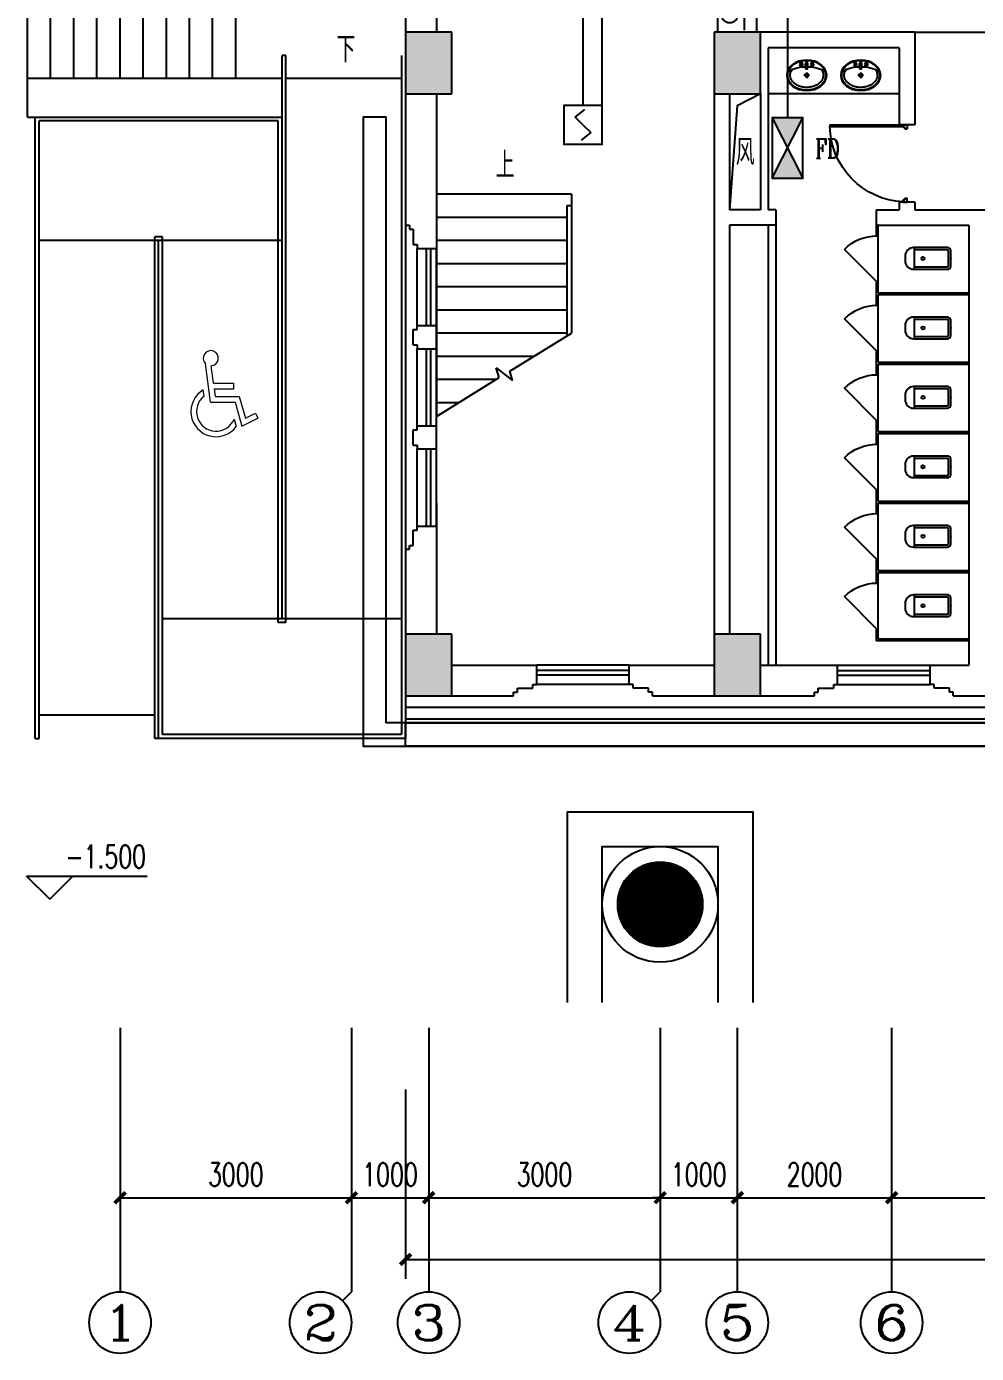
# Model space of a CAD drawing. Extents: x 190999 to 918899, y -200814 to 215286.
# Drawn here: x 324500 to 336812, y 115067 to 132260 of the extents above; entities that cross this region are included whole.
import ezdxf
from ezdxf.enums import TextEntityAlignment as Align

# ---------------------------------------------------------------- set-up
doc = ezdxf.new("R2010")
doc.units = 0
doc.header["$LTSCALE"] = 1000
doc.header["$MEASUREMENT"] = 0
doc.linetypes.add('CONTINOUS', pattern=[0])
doc.layers.get('Defpoints').update_dxf_attribs({"color": 1})
for name, color, linetype in [('00-EQUIP', 3, 'Continuous'), ('00-WIRE-4', 6, 'Continuous'), ('A-卫生间', 250, 'Continuous'), ('A-墙线', 2, 'Continuous'), ('A-外包装修', 250, 'Continuous'), ('A-外窗', 145, 'Continuous'), ('A-门', 167, 'Continuous'), ('AXIS', 3, 'Continuous'), ('AXIS_TEXT', 7, 'Continuous'), ('COLUMN', 2, 'Continuous'), ('DIM_ELEV', 3, 'Continuous'), ('DIM_SYMB', 3, 'Continuous'), ('PUB_HATCH', 250, 'Continuous'), ('PUB_TEXT', 7, 'Continuous'), ('STAIR', 5, 'Continuous'), ('屋面排水', 4, 'Continuous'), ('房间名称', 7, 'Continuous'), ('暖通-风-说明', 3, 'Continuous'), ('洞口线', 165, 'Continuous')]:
    doc.layers.add(name, color=color, linetype=linetype)
doc.layers.add('1-3残疾人坐席', color=10, linetype='Continuous', lineweight=9)
doc.styles.add('_TCH_AXIS', font='COMPLEX', dxfattribs={"bigfont": 'GBCBIG'})
doc.styles.add('_TCH_DIM', font='SIMPLEX', dxfattribs={"bigfont": 'GBCBIG'})
doc.styles.add('COMPLEX', font='COMPLEX')
doc.styles.add('DIM_FONT', font='SIMPLEX', dxfattribs={"width": 0.7, "bigfont": 'GBCBIG'})
doc.styles.add('HZ-ZGBZ', font='romanc.shx', dxfattribs={"width": 0.65})
doc.styles.get("Standard").update_dxf_attribs({"font": 'simhei.ttf'})
doc.dimstyles.new('DIMN', dxfattribs={"dimtxt": 300, "dimasz": 100, "dimexe": 250, "dimexo": 300, "dimgap": 150, "dimtad": 1, "dimdec": 0, "dimzin": 0, "dimdsep": 46, "dimtxsty": 'DIM_FONT', "dimblk": 'ARCHTICK', "dimcen": 0.09, "dimclrt": 7, "dimazin": 2, "dimtfac": 1, "dimtdec": 0, "dimtix": 1, "dimtmove": 2, "dimatfit": 3, "dimfxl": 0, "dimtolj": 1, "dimtzin": 0, "dimarcsym": 0})

# ---------------------------------------------------------------- blocks, each defined once
blk = doc.blocks.new('手盆')
at = {"layer": 'A-卫生间'}
for p, q in [((113, 12), (46, 16)), ((160, 0), (235, 0)), ((198, -37), (198, 38)), ((113, -11), (46, -16))]:
    blk.add_line(p, q, dxfattribs=at)
for centre, major_axis, ratio, start_param, end_param in [((198, 0), (0, 259), 0.763797, 3.141593, 9.424778), ((194, 0), (0, 259), 0.413212, 0.351725, 1.519021), ((106, 0), (0, 13.9), 0.9, 3.760941, 5.663837), ((194, 0), (0, 259), 0.413212, 1.620217, 2.789865)]:
    blk.add_ellipse(centre, major_axis=major_axis, ratio=ratio, start_param=start_param, end_param=end_param, dxfattribs=at)
for centre, major_axis in [((46, 0), (0, 15.8)), ((56, 71), (0, 20.6)), ((56, 71), (0, 15.6)), ((198, 0), (0, 23.4)), ((56, -71), (0, 20.6)), ((56, -71), (0, 15.6))]:
    blk.add_ellipse(centre, major_axis=major_axis, ratio=0.9, dxfattribs=at)
for points, knots in [([(198, -249), (204, -249), (211, -249), (228, -246), (239, -243), (260, -236), (270, -231), (290, -218), (299, -211), (317, -194), (325, -185), (340, -164), (347, -153), (360, -129), (365, -116), (374, -90), (378, -76), (383, -48), (385, -34), (387, -5), (387, 9), (385, 38), (383, 52), (377, 80), (373, 94), (364, 120), (358, 133), (345, 156), (338, 167), (323, 187), (314, 197), (296, 213), (287, 220), (267, 232), (257, 237), (236, 244), (225, 247), (204, 249), (193, 249), (171, 247), (161, 245), (140, 237), (129, 232), (110, 221), (100, 213), (82, 197), (74, 188), (58, 168), (51, 157), (38, 133), (32, 121), (23, 95), (19, 81), (13, 53), (11, 39), (9, 10), (9, -4), (10, -33), (12, -47), (18, -75), (21, -89), (30, -115), (36, -128), (48, -152), (55, -163), (70, -184), (78, -193), (96, -210), (105, -218), (125, -230), (135, -235), (156, -243), (167, -246), (184, -249), (191, -249), (198, -249)], [0, 0, 0, 0, 0.105369, 0.105369, 0.278747, 0.278747, 0.452125, 0.452125, 0.625504, 0.625504, 0.798882, 0.798882, 0.97226, 0.97226, 1.145639, 1.145639, 1.319017, 1.319017, 1.492395, 1.492395, 1.665774, 1.665774, 1.839152, 1.839152, 2.01253, 2.01253, 2.185909, 2.185909, 2.359287, 2.359287, 2.532665, 2.532665, 2.706044, 2.706044, 2.879422, 2.879422, 3.0528, 3.0528, 3.226179, 3.226179, 3.399557, 3.399557, 3.572935, 3.572935, 3.746313, 3.746313, 3.919692, 3.919692, 4.09307, 4.09307, 4.266448, 4.266448, 4.439827, 4.439827, 4.613205, 4.613205, 4.786583, 4.786583, 4.959962, 4.959962, 5.13334, 5.13334, 5.306718, 5.306718, 5.480097, 5.480097, 5.653475, 5.653475, 5.826853, 5.826853, 6.000232, 6.000232, 6.17361, 6.17361, 6.283185, 6.283185, 6.283185, 6.283185]), ([(119, -185), (121, -187), (123, -188), (130, -193), (135, -196), (146, -202), (152, -205), (163, -209), (169, -210), (180, -213), (186, -214), (194, -214), (196, -214), (198, -214), (204, -214), (209, -214), (222, -212), (229, -210), (241, -206), (245, -204), (254, -200), (259, -197), (269, -191), (275, -187), (286, -178), (291, -173), (300, -162), (304, -158), (314, -145), (319, -137), (327, -123), (329, -118), (334, -107), (336, -101), (341, -89), (343, -83), (346, -71), (348, -64), (351, -49), (352, -40), (354, -22), (355, -13), (355, 5), (355, 14), (354, 32), (352, 41), (349, 58), (348, 66), (343, 81), (341, 89), (335, 104), (332, 111), (326, 125), (322, 132), (314, 144), (310, 150), (301, 162), (296, 167), (287, 177), (281, 181), (272, 189), (267, 192), (256, 199), (250, 202), (238, 207), (233, 209), (223, 211), (217, 212), (205, 214), (198, 214), (186, 213), (181, 213), (171, 211), (166, 210), (151, 205), (141, 200), (128, 191), (123, 188), (119, 185)], [5.740897, 5.740897, 5.740897, 5.740897, 5.780874, 5.780874, 5.896829, 5.896829, 6.012784, 6.012784, 6.128739, 6.128739, 6.240697, 6.240697, 6.283185, 6.283185, 6.283185, 6.399826, 6.399826, 6.5409, 6.5409, 6.634, 6.634, 6.7271, 6.7271, 6.852188, 6.852188, 6.977276, 6.977276, 7.077377, 7.077377, 7.229977, 7.229977, 7.317389, 7.317389, 7.404801, 7.404801, 7.497094, 7.497094, 7.589386, 7.589386, 7.712334, 7.712334, 7.835281, 7.835281, 7.958228, 7.958228, 8.081175, 8.081175, 8.194983, 8.194983, 8.30879, 8.30879, 8.422598, 8.422598, 8.537599, 8.537599, 8.6526, 8.6526, 8.767602, 8.767602, 8.884432, 8.884432, 8.982435, 8.982435, 9.119467, 9.119467, 9.224191, 9.224191, 9.328914, 9.328914, 9.470087, 9.470087, 9.571187, 9.571187, 9.672288, 9.672288, 9.874489, 9.874489, 9.967059, 9.967059, 9.967059, 9.967059])]:
    blk.add_open_spline(points, degree=3, knots=knots, dxfattribs=at)
blk.add_point((46, 0), dxfattribs=at)
blk = doc.blocks.new('m1000')
at = {"layer": 'A-墙线'}
for p, q in [((0, 0), (0, 200)), ((1000, 0), (1000, 200))]:
    blk.add_line(p, q, dxfattribs=at)
at = {"layer": 'A-门'}
for p, q in [((0, 1100), (0, 100)), ((0, 1100), (20, 1100)), ((20, 1100), (20, 150)), ((0, 150), (30, 150)), ((0, 100), (50, 100)), ((30, 150), (30, 130)), ((30, 130), (50, 130)), ((50, 130), (50, 100)), ((950, 130), (950, 100)), ((970, 130), (950, 130)), ((1000, 100), (950, 100)), ((970, 150), (970, 130)), ((1000, 150), (970, 150)), ((1000, 150), (1000, 100))]:
    blk.add_line(p, q, dxfattribs=at)
blk.add_arc((0, 100), 1000, 2.866, 88.854, dxfattribs=at)
blk = doc.blocks.new('wza')
at = {"layer": '1-3残疾人坐席', "linetype": 'CONTINOUS'}
for p, q in [((0, 0), (-66, 501)), ((40, 245), (10, 473)), ((40, 245), (302, 245)), ((63, 72), (50, 173)), ((50, 173), (302, 173)), ((302, 173), (302, 245)), ((-83, 80), (-94, 160)), ((0, 0), (318, 0)), ((63, 72), (372, 72)), ((372, 72), (452, -206)), ((318, 0), (407, -309)), ((452, -206), (583, -140)), ((583, -140), (615, -205)), ((307, -220), (334, -315)), ((407, -309), (615, -205))]:
    blk.add_line(p, q, dxfattribs=at)
for centre, radius, start, end in [((4, 570), 98.4, 273.7427, 224.6237), ((72, -121), 326, 120.5826, 323.3889), ((72, -121), 254, 127.7051, 337.0637)]:
    blk.add_arc(centre, radius, start, end, dxfattribs=at)
blk = doc.blocks.new('_ArchTick')
at = {"const_width": 0.5}
blk.add_lwpolyline([(-0.7, -0.7), (0.7, 0.7)], dxfattribs=at)
blk = doc.blocks.new('*D112')
at = {"layer": 'AXIS', "color": 0, "lineweight": -2}
for p, q in [((325712, 118486), (325712, 116836)), ((328711, 118486), (328711, 116836)), ((325712, 117086), (328711, 117086))]:
    blk.add_line(p, q, dxfattribs=at)
at = {"layer": 'Defpoints', "color": 0}
for p in [(325712, 118786), (328711, 118786), (328711, 117086)]:
    blk.add_point(p, dxfattribs=at)
at = {"layer": 'AXIS', "color": 0, "lineweight": -2, "xscale": 100, "yscale": 100, "zscale": 100, "rotation": 180}
blk.add_blockref('_ArchTick', (325712, 117086), dxfattribs=at)
at = {"layer": 'AXIS', "color": 0, "lineweight": -2, "xscale": 100, "yscale": 100, "zscale": 100}
blk.add_blockref('_ArchTick', (328711, 117086), dxfattribs=at)
at = {"layer": 'AXIS', "color": 7, "insert": (327211, 117386), "char_height": 300, "attachment_point": 5, "style": 'DIM_FONT'}
blk.add_mtext('\\A1;3000', dxfattribs=at)
blk = doc.blocks.new('*D113')
at = {"layer": 'AXIS', "color": 0, "lineweight": -2}
for p, q in [((328711, 118486), (328711, 116836)), ((329712, 118486), (329712, 116836)), ((328711, 117086), (329712, 117086))]:
    blk.add_line(p, q, dxfattribs=at)
at = {"layer": 'Defpoints', "color": 0}
for p in [(328711, 118786), (329712, 118786), (329712, 117086)]:
    blk.add_point(p, dxfattribs=at)
at = {"layer": 'AXIS', "color": 0, "lineweight": -2, "xscale": 100, "yscale": 100, "zscale": 100, "rotation": 180}
blk.add_blockref('_ArchTick', (328711, 117086), dxfattribs=at)
at = {"layer": 'AXIS', "color": 0, "lineweight": -2, "xscale": 100, "yscale": 100, "zscale": 100}
blk.add_blockref('_ArchTick', (329712, 117086), dxfattribs=at)
at = {"layer": 'AXIS', "color": 7, "insert": (329211, 117386), "char_height": 300, "attachment_point": 5, "style": 'DIM_FONT'}
blk.add_mtext('\\A1;1000', dxfattribs=at)
blk = doc.blocks.new('*D114')
at = {"layer": 'AXIS', "color": 0, "lineweight": -2}
for p, q in [((329712, 118486), (329712, 116836)), ((332712, 118486), (332712, 116836)), ((329712, 117086), (332712, 117086))]:
    blk.add_line(p, q, dxfattribs=at)
at = {"layer": 'Defpoints', "color": 0}
for p in [(329712, 118786), (332712, 118786), (332712, 117086)]:
    blk.add_point(p, dxfattribs=at)
at = {"layer": 'AXIS', "color": 0, "lineweight": -2, "xscale": 100, "yscale": 100, "zscale": 100, "rotation": 180}
blk.add_blockref('_ArchTick', (329712, 117086), dxfattribs=at)
at = {"layer": 'AXIS', "color": 0, "lineweight": -2, "xscale": 100, "yscale": 100, "zscale": 100}
blk.add_blockref('_ArchTick', (332712, 117086), dxfattribs=at)
at = {"layer": 'AXIS', "color": 7, "insert": (331212, 117386), "char_height": 300, "attachment_point": 5, "style": 'DIM_FONT'}
blk.add_mtext('\\A1;3000', dxfattribs=at)
blk = doc.blocks.new('*D115')
at = {"layer": 'AXIS', "color": 0, "lineweight": -2}
for p, q in [((332712, 118486), (332712, 116836)), ((333712, 118486), (333712, 116836)), ((332712, 117086), (332612, 117086)), ((332712, 117086), (333712, 117086)), ((333712, 117086), (333812, 117086))]:
    blk.add_line(p, q, dxfattribs=at)
at = {"layer": 'Defpoints', "color": 0}
for p in [(332712, 118786), (333712, 118786), (333712, 117086)]:
    blk.add_point(p, dxfattribs=at)
at = {"layer": 'AXIS', "color": 0, "lineweight": -2, "xscale": 100, "yscale": 100, "zscale": 100}
blk.add_blockref('_ArchTick', (332712, 117086), dxfattribs=at)
at = {"layer": 'AXIS', "color": 0, "lineweight": -2, "xscale": 100, "yscale": 100, "zscale": 100, "rotation": 180}
blk.add_blockref('_ArchTick', (333712, 117086), dxfattribs=at)
at = {"layer": 'AXIS', "color": 7, "insert": (333212, 117386), "char_height": 300, "attachment_point": 5, "style": 'DIM_FONT'}
blk.add_mtext('\\A1;1000', dxfattribs=at)
blk = doc.blocks.new('*D116')
at = {"layer": 'AXIS', "color": 0, "lineweight": -2}
for p, q in [((333712, 118486), (333712, 116836)), ((335712, 118486), (335712, 116836)), ((333712, 117086), (335712, 117086))]:
    blk.add_line(p, q, dxfattribs=at)
at = {"layer": 'Defpoints', "color": 0}
for p in [(333712, 118786), (335712, 118786), (335712, 117086)]:
    blk.add_point(p, dxfattribs=at)
at = {"layer": 'AXIS', "color": 0, "lineweight": -2, "xscale": 100, "yscale": 100, "zscale": 100, "rotation": 180}
blk.add_blockref('_ArchTick', (333712, 117086), dxfattribs=at)
at = {"layer": 'AXIS', "color": 0, "lineweight": -2, "xscale": 100, "yscale": 100, "zscale": 100}
blk.add_blockref('_ArchTick', (335712, 117086), dxfattribs=at)
at = {"layer": 'AXIS', "color": 7, "insert": (334712, 117386), "char_height": 300, "attachment_point": 5, "style": 'DIM_FONT'}
blk.add_mtext('\\A1;2000', dxfattribs=at)
blk = doc.blocks.new('*D117')
at = {"layer": 'AXIS', "color": 0, "lineweight": -2}
for p, q in [((335712, 118486), (335712, 116836)), ((339712, 118486), (339712, 116836)), ((335712, 117086), (339712, 117086))]:
    blk.add_line(p, q, dxfattribs=at)
at = {"layer": 'Defpoints', "color": 0}
for p in [(335712, 118786), (339712, 118786), (339712, 117086)]:
    blk.add_point(p, dxfattribs=at)
at = {"layer": 'AXIS', "color": 0, "lineweight": -2, "xscale": 100, "yscale": 100, "zscale": 100, "rotation": 180}
blk.add_blockref('_ArchTick', (335712, 117086), dxfattribs=at)
at = {"layer": 'AXIS', "color": 0, "lineweight": -2, "xscale": 100, "yscale": 100, "zscale": 100}
blk.add_blockref('_ArchTick', (339712, 117086), dxfattribs=at)
at = {"layer": 'AXIS', "color": 7, "insert": (337712, 117386), "char_height": 300, "attachment_point": 5, "style": 'DIM_FONT'}
blk.add_mtext('\\A1;4000', dxfattribs=at)
blk = doc.blocks.new('*D127')
at = {"layer": 'AXIS', "color": 0, "lineweight": -2}
for p, q in [((329412, 118486), (329412, 116036)), ((402712, 118486), (402712, 116036)), ((329412, 116286), (402712, 116286))]:
    blk.add_line(p, q, dxfattribs=at)
at = {"layer": 'Defpoints', "color": 0}
for p in [(329412, 118786), (402712, 118786), (402712, 116286)]:
    blk.add_point(p, dxfattribs=at)
at = {"layer": 'AXIS', "color": 0, "lineweight": -2, "xscale": 100, "yscale": 100, "zscale": 100, "rotation": 180}
blk.add_blockref('_ArchTick', (329412, 116286), dxfattribs=at)
at = {"layer": 'AXIS', "color": 0, "lineweight": -2, "xscale": 100, "yscale": 100, "zscale": 100}
blk.add_blockref('_ArchTick', (402712, 116286), dxfattribs=at)
at = {"layer": 'AXIS', "color": 7, "insert": (366062, 116586), "char_height": 300, "attachment_point": 5, "style": 'DIM_FONT'}
blk.add_mtext('\\A1;73300', dxfattribs=at)
blk = doc.blocks.new('_YZH')
blk.add_circle((0, 0), 0.5)
at = {"layer": 'PUB_HATCH', "const_width": 0.5}
blk.add_lwpolyline([(-0.25, 0, 1), (0.25, 0, 1)], format="xyb", close=True, dxfattribs=at)
blk = doc.blocks.new('_AXISO')
blk.add_circle((0, 0), 0.5)
at = {"layer": 'AXIS_TEXT', "style": 'COMPLEX', "width": 1.041667}
blk.add_attdef('A', text='', height=0.56, dxfattribs=at).set_placement((-0.25, -0.28), (0.25, -0.28), align=Align.FIT)
blk = doc.blocks.new('$lvtry$00000200')
for p, q in [((-140, -40, 0), (-140, -480, 0)), ((-110, -40, 0), (-110, -470, 0)), ((100, 0, 0), (-100, 0, 0)), ((100, -30, 0), (-100, -30, 0)), ((110, -470, 0), (110, -40, 0)), ((140, -480, 0), (140, -40, 0)), ((140, -470, 0), (-140, -470, 0)), ((-30, -590, 0), (30, -590, 0))]:
    blk.add_line(p, q)
blk.add_circle((0, -359, 0), 20)
for centre, radius, start, end in [((-100, -40, 0), 40, 90, 180), ((-100, -40, 0), 10, 90, 180), ((100, -40, 0), 40, 0, 90), ((100, -40, 0), 10, 0, 90), ((-30, -480, 0), 110, 180, 270), ((30, -480, 0), 110, 270, 0)]:
    blk.add_arc(centre, radius, start, end)
blk.add_point((0, 0))
blk = doc.blocks.new('$DorLib2D$00000114')
at = {"color": 0}
blk.add_line((0.5, 0), (-0.207, 0.707), dxfattribs=at)
blk.add_arc((0.5, 0), 1, 135, 180, dxfattribs=at)
blk = doc.blocks.new('_LINKPT1')
at = {"color": 0}
blk.add_line((0, 0), (0, 0), dxfattribs=at)
blk = doc.blocks.new('3S1KCGW2')
for p, q in [((0.5, 0.5), (-0.5, 0.5)), ((-0.5, 0.5), (-0.5, -0.5)), ((-0.2, 0.2), (0.05, 0.4)), ((0.5, -0.5), (0.5, 0.5)), ((0, 0), (-0.2, 0.2)), ((0, 0), (0.2, -0.2)), ((0.2, -0.2), (-0.05, -0.4)), ((-0.5, -0.5), (0.5, -0.5))]:
    blk.add_line(p, q)
at = {"const_width": 0.04, "flags": 128}
blk.add_lwpolyline([(-0.5, -0.5), (-0.5, 0.5), (0.5, 0.5), (0.5, -0.5)], close=True, dxfattribs=at)
at = {"xscale": 0.002, "yscale": 0.002, "zscale": 0.002}
for p in [(0, 0.5), (-0.5, 0), (0.5, 0), (0, -0.5)]:
    blk.add_blockref('_LINKPT1', p, dxfattribs=at)
at = {"flags": 9}
blk.add_attdef('A', (0, 0), '', height=0.00002, dxfattribs=at)
blk = doc.blocks.new('3T1W6ZCM')
for p, q in [((0.5, 0.5), (-0.5, 0.5)), ((-0.5, 0.5), (-0.5, -0.5)), ((0.5, -0.5), (0.5, 0.5)), ((-0.178, 0.172), (-0.178, -0.443)), ((-0.5, -0.5), (0.5, -0.5))]:
    blk.add_line(p, q)
at = {"const_width": 0.04}
blk.add_lwpolyline([(-0.5, 0.5), (-0.5, -0.5), (0.5, -0.5), (0.5, 0.5)], close=True, dxfattribs=at)
for radius in [0.222, 0.074]:
    blk.add_circle((0.197, -0.03), radius)
blk.add_arc((-0.178, 0.403), 0.231, 180, 0)
at = {"xscale": 0.002, "yscale": 0.002, "zscale": 0.002}
for p in [(0, 0.5), (-0.5, 0), (0.5, 0), (0, -0.5)]:
    blk.add_blockref('_LINKPT1', p, dxfattribs=at)
at = {"flags": 9}
blk.add_attdef('A', (0, 0), '', height=0.00002, dxfattribs=at)
blk = doc.blocks.new('6H2KALM6')
for p, q in [((-0.78, 0.4), (0.78, -0.4)), ((0.78, 0.4), (-0.78, -0.4)), ((0.78, 0.4), (-0.78, 0.4)), ((-0.78, 0.4), (-0.78, -0.4)), ((0.78, -0.4), (0.78, 0.4)), ((-0.78, -0.4), (0.78, -0.4))]:
    blk.add_line(p, q)
at = {"const_width": 0.04}
blk.add_lwpolyline([(-0.78, 0.4), (-0.78, -0.4), (0.78, -0.4), (0.78, 0.4)], close=True, dxfattribs=at)
for points in [[(-0.78, 0.4), (0, 0), (-0.78, -0.4)], [(0.78, 0.4), (0, 0), (0.78, -0.4)]]:
    blk.add_solid(points)
at = {"xscale": 0.002, "yscale": 0.002, "zscale": 0.002}
for p in [(0, 0.4), (-0.78, 0), (0.78, 0), (0, -0.4)]:
    blk.add_blockref('_LINKPT1', p, dxfattribs=at)
at = {"flags": 9}
blk.add_attdef('A', (0, 0), '', height=0.00002, dxfattribs=at)

msp = doc.modelspace()

# ---------------------------------------------------------------- hatches: boundary and pattern name
at = {"layer": 'PUB_HATCH'}
for points in [[(330011.6, 131386.5), (330011.6, 132186.5), (329411.6, 132186.5), (329411.6, 131386.5)], [(334011.6, 131386.5), (334011.6, 132186.5), (333411.6, 132186.5), (333411.6, 131386.5)], [(330011.6, 123586.5), (330011.6, 124386.5), (329411.6, 124386.5), (329411.6, 123586.5)], [(334011.6, 123586.5), (334011.6, 124386.5), (333411.6, 124386.5), (333411.6, 123586.5)]]:
    msp.add_hatch(color=256, dxfattribs=at).paths.add_polyline_path(points)

# ---------------------------------------------------------------- linework, layer by layer
at = {"layer": '00-WIRE-4'}
for p, q in [((331711.6, 135386.5), (331711.6, 131236.5)), ((334361.6, 135136.5), (334361.6, 131076.5)), ((331961.6, 131236.5), (331961.6, 132436.5))]:
    msp.add_line(p, q, dxfattribs=at)
at = {"layer": 'A-卫生间'}
for p, q in [((336011.6, 132186.5), (337511.6, 132186.5)), ((335811.6, 131386.5), (334111.6, 131386.5)), ((334111.6, 129686.5), (334111.6, 123986.5)), ((334211.6, 129686.5), (334211.6, 123986.5)), ((335511.6, 129686.5), (335511.6, 129549)), ((335536.6, 129686.5), (335511.6, 129686.5)), ((335536.6, 129549), (335536.6, 129686.5)), ((335511.6, 129549), (335536.6, 129549)), ((335536.6, 128949), (335511.6, 128949)), ((335511.6, 128949), (335511.6, 128786.5)), ((335536.6, 128811.5), (335536.6, 128949)), ((335511.6, 128786.5), (335511.6, 128649)), ((335536.6, 128811.5), (336711.6, 128811.5)), ((335536.6, 128649), (335536.6, 128786.5)), ((335536.6, 128786.5), (336711.6, 128786.5)), ((336711.6, 128811.5), (336711.6, 128786.5)), ((335511.6, 128649), (335536.6, 128649)), ((335536.6, 128049), (335511.6, 128049)), ((335511.6, 128049), (335511.6, 127886.5)), ((335536.6, 127911.5), (335536.6, 128049)), ((335511.6, 127886.5), (335511.6, 127749)), ((335511.6, 127749), (335536.6, 127749)), ((335536.6, 127911.5), (336711.6, 127911.5)), ((335536.6, 127749), (335536.6, 127886.5)), ((335536.6, 127886.5), (336711.6, 127886.5)), ((336711.6, 127911.5), (336711.6, 127886.5)), ((335536.6, 127149), (335511.6, 127149)), ((335511.6, 127149), (335511.6, 126986.5)), ((335536.6, 127011.5), (335536.6, 127149)), ((335511.6, 126986.5), (335511.6, 126849)), ((335536.6, 127011.5), (336711.6, 127011.5)), ((335536.6, 126986.5), (336711.6, 126986.5)), ((335536.6, 126849), (335536.6, 126986.5)), ((336711.6, 127011.5), (336711.6, 126986.5)), ((335511.6, 126849), (335536.6, 126849)), ((335536.6, 126249), (335511.6, 126249)), ((335511.6, 126249), (335511.6, 126086.5)), ((335536.6, 126111.5), (335536.6, 126249)), ((335511.6, 126086.5), (335511.6, 125949)), ((335536.6, 126111.5), (336711.6, 126111.5)), ((335536.6, 126086.5), (336711.6, 126086.5)), ((335536.6, 125949), (335536.6, 126086.5)), ((336711.6, 126111.5), (336711.6, 126086.5)), ((335511.6, 125949), (335536.6, 125949)), ((335536.6, 125349), (335511.6, 125349)), ((335511.6, 125349), (335511.6, 125186.5)), ((335536.6, 125211.5), (335536.6, 125349)), ((335511.6, 125186.5), (335511.6, 125049)), ((335536.6, 125211.5), (336711.6, 125211.5)), ((335536.6, 125049), (335536.6, 125186.5)), ((335536.6, 125186.5), (336711.6, 125186.5)), ((336711.6, 125211.5), (336711.6, 125186.5)), ((335511.6, 125049), (335536.6, 125049)), ((335536.6, 124449), (335511.6, 124449)), ((335511.6, 124449), (335511.6, 124299)), ((335536.6, 124324), (335536.6, 124449)), ((336711.6, 124324), (335536.6, 124324)), ((336711.6, 124299), (336711.6, 124324)), ((336711.6, 124299), (335511.6, 124299))]:
    msp.add_line(p, q, dxfattribs=at)
at = {"layer": 'A-墙线'}
for p, q in [((329811.6, 133586.5), (329811.6, 132186.5)), ((329411.6, 133286.5), (329411.6, 132186.5)), ((336011.6, 132186.5), (334011.6, 132186.5)), ((336011.6, 132186.5), (336011.6, 130986.5)), ((335811.6, 131986.5), (334111.6, 131986.5)), ((334111.6, 131986.5), (334111.6, 129886.5)), ((335811.6, 131986.5), (335811.6, 130986.5)), ((329411.6, 131486.5), (329411.6, 129686.5)), ((329811.6, 131386.5), (329811.6, 129386.5)), ((333411.6, 131386.5), (333411.6, 124386.5)), ((333611.6, 131386.5), (333611.6, 129886.5)), ((334011.6, 131386.5), (334011.6, 129886.5)), ((335811.6, 129986.5), (335811.6, 129886.5)), ((336011.6, 129986.5), (336011.6, 129886.5)), ((334011.6, 129886.5), (333611.6, 129886.5)), ((334211.6, 129886.5), (334111.6, 129886.5)), ((334211.6, 129886.5), (334211.6, 129686.5)), ((335511.6, 129886.5), (335511.6, 129686.5)), ((335511.6, 129886.5), (335811.6, 129886.5)), ((336011.6, 129886.5), (337511.6, 129886.5)), ((329411.6, 129686.5), (329461.6, 129686.5)), ((329461.6, 129686.5), (329461.6, 129636.5)), ((329461.6, 129636.5), (329511.6, 129636.5)), ((329511.6, 129636.5), (329511.6, 129436.5)), ((333611.6, 129686.5), (333611.6, 124386.5)), ((334211.6, 129686.5), (333611.6, 129686.5)), ((335511.6, 129686.5), (336711.6, 129686.5)), ((336711.6, 129686.5), (336711.6, 123986.5)), ((329511.6, 129436.5), (329561.6, 129436.5)), ((329561.6, 129436.5), (329561.6, 129386.5)), ((329561.6, 129386.5), (329811.6, 129386.5)), ((329511.6, 128136.5), (329511.6, 128336.5)), ((329511.6, 128336.5), (329561.6, 128336.5)), ((329561.6, 128336.5), (329561.6, 128386.5)), ((329561.6, 128386.5), (329811.6, 128386.5)), ((329811.6, 128086.5), (329811.6, 128386.5)), ((329511.6, 128136.5), (329561.6, 128136.5)), ((329561.6, 128136.5), (329561.6, 128086.5)), ((329561.6, 128086.5), (329811.6, 128086.5)), ((329561.6, 127036.5), (329561.6, 127086.5)), ((329561.6, 127086.5), (329811.6, 127086.5)), ((329811.6, 126786.5), (329811.6, 127086.5)), ((329511.6, 126836.5), (329511.6, 127036.5)), ((329511.6, 127036.5), (329561.6, 127036.5)), ((329511.6, 126836.5), (329561.6, 126836.5)), ((329561.6, 126836.5), (329561.6, 126786.5)), ((329561.6, 126786.5), (329811.6, 126786.5)), ((329811.6, 126086.5), (329811.6, 124386.5)), ((329511.6, 125736.5), (329561.6, 125736.5)), ((329511.6, 125536.5), (329511.6, 125736.5)), ((329561.6, 125736.5), (329561.6, 125786.5)), ((329561.6, 125786.5), (329811.6, 125786.5)), ((329461.6, 125536.5), (329511.6, 125536.5)), ((329461.6, 125486.5), (329461.6, 125536.5)), ((329411.6, 125486.5), (329411.6, 124386.5)), ((329411.6, 125486.5), (329461.6, 125486.5)), ((330011.6, 123986.5), (331111.6, 123986.5)), ((331111.6, 123736.5), (331111.6, 123986.5)), ((332311.6, 123986.5), (333411.6, 123986.5)), ((332311.6, 123736.5), (332311.6, 123986.5)), ((334011.6, 123986.5), (335011.6, 123986.5)), ((335011.6, 123736.5), (335011.6, 123986.5)), ((336211.6, 123986.5), (336711.6, 123986.5)), ((336211.6, 123736.5), (336211.6, 123986.5)), ((330811.6, 123586.5), (330811.6, 123636.5)), ((330811.6, 123636.5), (330861.6, 123636.5)), ((330861.6, 123636.5), (330861.6, 123686.5)), ((330861.6, 123686.5), (331061.6, 123686.5)), ((331061.6, 123736.5), (331111.6, 123736.5)), ((331061.6, 123686.5), (331061.6, 123736.5)), ((332361.6, 123736.5), (332311.6, 123736.5)), ((332361.6, 123686.5), (332361.6, 123736.5)), ((332561.6, 123686.5), (332361.6, 123686.5)), ((332561.6, 123636.5), (332561.6, 123686.5)), ((332611.6, 123636.5), (332561.6, 123636.5)), ((332611.6, 123586.5), (332611.6, 123636.5)), ((334711.6, 123586.5), (334711.6, 123636.5)), ((334711.6, 123636.5), (334761.6, 123636.5)), ((334761.6, 123636.5), (334761.6, 123686.5)), ((334761.6, 123686.5), (334961.6, 123686.5)), ((334961.6, 123736.5), (335011.6, 123736.5)), ((334961.6, 123686.5), (334961.6, 123736.5)), ((336261.6, 123736.5), (336211.6, 123736.5)), ((336261.6, 123686.5), (336261.6, 123736.5)), ((336461.6, 123686.5), (336261.6, 123686.5)), ((336461.6, 123636.5), (336461.6, 123686.5)), ((336511.6, 123636.5), (336461.6, 123636.5)), ((336511.6, 123586.5), (336511.6, 123636.5)), ((330011.6, 123586.5), (330811.6, 123586.5)), ((332611.6, 123586.5), (333411.6, 123586.5)), ((334011.6, 123586.5), (334711.6, 123586.5)), ((336511.6, 123586.5), (337111.6, 123586.5))]:
    msp.add_line(p, q, dxfattribs=at)
at = {"layer": 'A-外包装修'}
for p, q in [((338341.6, 123436.5), (329411.6, 123436.5)), ((338191.6, 123286.5), (329411.6, 123286.5)), ((338141.6, 123236.5), (329411.6, 123236.5))]:
    msp.add_line(p, q, dxfattribs=at)
for points in [[(331511.6, 119616.5), (331511.6, 122086.5), (333911.6, 122086.5), (333911.6, 119616.5)], [(331961.6, 119616.5), (331961.6, 121636.5), (333461.6, 121636.5), (333461.6, 119616.5)]]:
    msp.add_lwpolyline(points, dxfattribs=at)
msp.add_circle((332711.6, 120886.5), 750, dxfattribs=at)
at = {"layer": 'A-外窗'}
for p, q in [((329561.6, 128386.5), (329561.6, 129386.5)), ((329681.6, 128386.5), (329681.6, 129386.5)), ((329741.6, 128386.5), (329741.6, 129386.5)), ((329811.6, 128386.5), (329811.6, 129386.5)), ((329561.6, 127086.5), (329561.6, 128086.5)), ((329681.6, 127086.5), (329681.6, 128086.5)), ((329741.6, 127086.5), (329741.6, 128086.5)), ((329811.6, 127086.5), (329811.6, 128086.5)), ((329561.6, 125786.5), (329561.6, 126786.5)), ((329681.6, 125786.5), (329681.6, 126786.5)), ((329741.6, 125786.5), (329741.6, 126786.5)), ((329811.6, 125786.5), (329811.6, 126786.5)), ((332311.6, 123986.5), (331111.6, 123986.5)), ((335011.6, 123986.5), (336211.6, 123986.5)), ((332311.6, 123916.5), (331111.6, 123916.5)), ((332311.6, 123856.5), (331111.6, 123856.5)), ((335011.6, 123916.5), (336211.6, 123916.5)), ((335011.6, 123856.5), (336211.6, 123856.5)), ((332311.6, 123736.5), (331111.6, 123736.5)), ((335011.6, 123736.5), (336211.6, 123736.5))]:
    msp.add_line(p, q, dxfattribs=at)
at = {"layer": 'A-门'}
for p, q in [((335536.6, 128949), (335536.6, 129549)), ((335536.6, 128049), (335536.6, 128649)), ((335536.6, 127149), (335536.6, 127749)), ((335536.6, 126249), (335536.6, 126849)), ((335536.6, 125349), (335536.6, 125949)), ((335536.6, 124449), (335536.6, 125049))]:
    msp.add_line(p, q, dxfattribs=at)
at = {"layer": 'AXIS'}
for p, q in [((325711.6, 119286.5), (325711.6, 115867.4)), ((328711.2, 119286.5), (328711.2, 115867.4)), ((329711.6, 119286.5), (329711.6, 115867.4)), ((332712.1, 119286.5), (332712.1, 115867.4)), ((333711.6, 119286.5), (333711.6, 115867.4)), ((335711.6, 119286.5), (335711.6, 115867.4)), ((328594, 115750.2), (328711.2, 115867.4)), ((332594.9, 115750.2), (332712.1, 115867.4))]:
    msp.add_line(p, q, dxfattribs=at)
at = {"layer": 'COLUMN'}
for p, q in [((330011.6, 132186.5), (329411.6, 132186.5)), ((329411.6, 132186.5), (329411.6, 131386.5)), ((330011.6, 131386.5), (330011.6, 132186.5)), ((334011.6, 132186.5), (333411.6, 132186.5)), ((333411.6, 132186.5), (333411.6, 131386.5)), ((334011.6, 131386.5), (334011.6, 132186.5)), ((329411.6, 131386.5), (330011.6, 131386.5)), ((333411.6, 131386.5), (334011.6, 131386.5)), ((330011.6, 124386.5), (329411.6, 124386.5)), ((329411.6, 124386.5), (329411.6, 123586.5)), ((330011.6, 123586.5), (330011.6, 124386.5)), ((334011.6, 124386.5), (333411.6, 124386.5)), ((333411.6, 124386.5), (333411.6, 123586.5)), ((334011.6, 123586.5), (334011.6, 124386.5)), ((329411.6, 123586.5), (330011.6, 123586.5)), ((333411.6, 123586.5), (334011.6, 123586.5))]:
    msp.add_line(p, q, dxfattribs=at)
at = {"layer": 'DIM_ELEV'}
for p, q in [((324799.5, 120952), (324499.5, 121252)), ((324499.5, 121252), (326064.5, 121252)), ((324799.5, 120952), (325099.5, 121252))]:
    msp.add_line(p, q, dxfattribs=at)
at = {"layer": 'DIM_SYMB'}
for points in [[(328611.6, 131586.5, 0, 0, 0), (328611.6, 123886.5, 0, 0, 0), (327011.6, 123886.5, 0, 0, 0), (327011.6, 126861.3, 80, 0, 0), (327011.6, 127161.3, 0, 0, 0)], [(327011.6, 123886.5, 0, 0, 0), (327011.6, 130436.2, 0, 0, 0), (325411.6, 130436.2, 0, 0, 0), (325411.6, 123636.5, 80, 0, 0), (325411.6, 123336.5, 0, 0, 0)], [(330686.6, 130086.5, 0, 0, 0), (330686.6, 128236.5, 80, 0, 0), (330686.6, 127936.5, 0, 0, 0)]]:
    msp.add_lwpolyline(points, format="xyseb", dxfattribs=at)
at = {"layer": 'STAIR'}
for p, q in [((325111.6, 131586.5), (325111.6, 141423.1)), ((324511.6, 131086.5), (324511.6, 138786.5)), ((324811.6, 131586.5), (324811.6, 138486.5)), ((325411.6, 131586.5), (325411.6, 138186.5)), ((325711.6, 131586.5), (325711.6, 138186.5)), ((326011.6, 131586.5), (326011.6, 138186.5)), ((326311.6, 131586.5), (326311.6, 138186.5)), ((326611.6, 131586.5), (326611.6, 138186.5)), ((326911.6, 131586.5), (326911.6, 138186.5)), ((327211.6, 131586.5), (327211.6, 138186.5)), ((327811.6, 124586.5), (327811.6, 131886.5)), ((327861.6, 131886.5), (327811.6, 131886.5)), ((327861.6, 124536.5), (327861.6, 131886.5)), ((329361.6, 131886.5), (329361.6, 123086.5)), ((329411.6, 131886.5), (329411.6, 123036.5)), ((327811.6, 131586.5), (324511.6, 131586.5)), ((329361.6, 131586.5), (327861.6, 131586.5)), ((324511.6, 131086.5), (327811.6, 131086.5)), ((324611.6, 123036.5), (324611.6, 131086.5)), ((324661.6, 123036.5), (324661.6, 131036.5)), ((327761.6, 131036.5), (324661.6, 131036.5)), ((327761.6, 124536.5), (327761.6, 131036.5)), ((329811.6, 130086.5), (329811.6, 127208.8)), ((331561.6, 130086.5), (329811.6, 130086.5)), ((331561.6, 130086.5), (331561.6, 129936.5)), ((331501.6, 129936.5), (331501.6, 128249.5)), ((331561.6, 129936.5), (331501.6, 129936.5)), ((331561.6, 129936.5), (331561.6, 128286.5)), ((331561.6, 129936.5), (331561.6, 128286.5)), ((331501.6, 129786.5), (329811.6, 129786.5)), ((327811.6, 129486.5), (324661.6, 129486.5)), ((326261.6, 129536.5), (326161.6, 129536.5)), ((326161.6, 123036.5), (326161.6, 129536.5)), ((326211.6, 123036.5), (326211.6, 129486.5)), ((326261.6, 123086.5), (326261.6, 129536.5)), ((331501.6, 129486.5), (329811.6, 129486.5)), ((331501.6, 129186.5), (329811.6, 129186.5)), ((331501.6, 128886.5), (329811.6, 128886.5)), ((331501.6, 128586.5), (329811.6, 128586.5)), ((331501.6, 128286.5), (329811.6, 128286.5)), ((330763.1, 127794.7), (331561.6, 128286.5)), ((331074.5, 127986.5), (329811.6, 127986.5)), ((330627.1, 127711), (330588.5, 127840.3)), ((330588.5, 127840.3), (330799.4, 127673.4)), ((330799.4, 127673.4), (330763.1, 127794.7)), ((329811.6, 127208.8), (330627.1, 127711)), ((330587.3, 127686.5), (329811.6, 127686.5)), ((330795.4, 127686.5), (330782.8, 127686.5)), ((330100.2, 127386.5), (329811.6, 127386.5)), ((329361.6, 124586.5), (326261.6, 124586.5)), ((327861.6, 124536.5), (327761.6, 124536.5)), ((326161.6, 123336.5), (324661.6, 123336.5)), ((324611.6, 123036.5), (324661.6, 123036.5)), ((329411.6, 123036.5), (326161.6, 123036.5)), ((329361.6, 123086.5), (326261.6, 123086.5))]:
    msp.add_line(p, q, dxfattribs=at)
at = {"layer": '屋面排水'}
for points in [[(338511.6, 119616.5), (338141.6, 119616.5), (338141.6, 123236.5), (329161.6, 123236.5), (329161.6, 131086.5), (328861.6, 131086.5), (328861.6, 122936.5), (337841.6, 122936.5), (337841.6, 119470.3)], [(338211.6, 118958), (338211.6, 119316.5), (337841.6, 119316.5), (337841.6, 122936.5), (329411.6, 122936.5), (329411.6, 123236.5), (338141.6, 123236.5), (338141.6, 119616.5), (338511.6, 119616.5), (338511.6, 118958)]]:
    msp.add_lwpolyline(points, dxfattribs=at)
at = {"layer": '洞口线'}
msp.add_lwpolyline([(334011.6, 131386.5), (333711.6, 131232.1), (333611.6, 129886.5)], dxfattribs=at)

# ---------------------------------------------------------------- block references
at = {"xscale": -1, "rotation": 90}
for p in [(334611.6, 131826.5), (335311.6, 131826.5)]:
    msp.add_blockref('手盆', p, dxfattribs=at)
msp.add_blockref('wza', (326884, 127392.7))
at = {"layer": '00-EQUIP', "yscale": 500, "zscale": 500}
for name, p, xscale in [('3T1W6ZCM', (333711.6, 132436.5), -500), ('3S1KCGW2', (331711.6, 130986.5), 500)]:
    msp.add_blockref(name, p, dxfattribs=dict(at, xscale=xscale))
at = {"layer": '00-EQUIP', "xscale": 500, "yscale": 500, "zscale": 500, "rotation": 90}
msp.add_blockref('6H2KALM6', (334361.6, 130686.5), dxfattribs=at)
at = {"layer": 'A-卫生间', "rotation": 269.9999999989353}
for p in [(336477.3, 129255.2, 0), (336477.3, 128355.2, 0), (336477.3, 127455.2, 0), (336477.3, 126555.2, 0), (336477.3, 125655.2, 0), (336477.3, 124755.2, 0)]:
    msp.add_blockref('$lvtry$00000200', p, dxfattribs=at)
at = {"layer": 'A-门', "xscale": -1, "rotation": 90}
msp.add_blockref('m1000', (336011.6, 130986.5), dxfattribs=at)
at = {"layer": 'A-门', "xscale": -600, "yscale": 600, "zscale": 25, "rotation": 90}
for p in [(335524.1, 129249), (335524.1, 128349), (335524.1, 127449), (335524.1, 126549), (335524.1, 125649), (335524.1, 124749)]:
    msp.add_blockref('$DorLib2D$00000114', p, dxfattribs=at)
at = {"layer": 'AXIS'}
ref = msp.add_blockref('_AXISO', (325711.6, 115467.4), dxfattribs=dict(at, xscale=800, yscale=800, zscale=800))
ref.add_attrib('A', '1', dxfattribs={"layer": 'AXIS_TEXT', "height": 452.5, "style": '_TCH_AXIS', "width": 2.333333}).set_placement((325485.4, 115241.1), (325937.9, 115241.1), align=Align.FIT)
ref = msp.add_blockref('_AXISO', (328311.2, 115467.4), dxfattribs=dict(at, xscale=800, yscale=800, zscale=800))
ref.add_attrib('A', '2', dxfattribs={"layer": 'AXIS_TEXT', "height": 452.5, "style": '_TCH_AXIS', "width": 1.5}).set_placement((328084.9, 115241.1), (328537.5, 115241.1), align=Align.FIT)
ref = msp.add_blockref('_AXISO', (329711.6, 115467.4), dxfattribs=dict(at, xscale=800, yscale=800, zscale=800))
ref.add_attrib('A', '3', dxfattribs={"layer": 'AXIS_TEXT', "height": 452.5, "style": '_TCH_AXIS', "width": 1.5}).set_placement((329485.3, 115241.1), (329937.9, 115241.1), align=Align.FIT)
ref = msp.add_blockref('_AXISO', (332312.1, 115467.4), dxfattribs=dict(at, xscale=800, yscale=800, zscale=800))
ref.add_attrib('A', '4', dxfattribs={"layer": 'AXIS_TEXT', "height": 452.5, "style": '_TCH_AXIS', "width": 1.3125}).set_placement((332085.8, 115241.1), (332538.3, 115241.1), align=Align.FIT)
ref = msp.add_blockref('_AXISO', (333711.6, 115467.4), dxfattribs=dict(at, xscale=800, yscale=800, zscale=800))
ref.add_attrib('A', '5', dxfattribs={"layer": 'AXIS_TEXT', "height": 452.5, "style": '_TCH_AXIS', "width": 1.5}).set_placement((333485.3, 115241.1), (333937.9, 115241.1), align=Align.FIT)
ref = msp.add_blockref('_AXISO', (335711.6, 115467.4), dxfattribs=dict(at, xscale=800, yscale=800, zscale=800))
ref.add_attrib('A', '6', dxfattribs={"layer": 'AXIS_TEXT', "height": 452.5, "style": '_TCH_AXIS', "width": 1.5}).set_placement((335485.4, 115241.1), (335937.9, 115241.1), align=Align.FIT)
at = {"layer": 'COLUMN', "xscale": 1099.999999996329, "yscale": 1099.999999996329, "zscale": 1099.999999996329}
msp.add_blockref('_YZH', (332711.6, 120886.5), dxfattribs=at)

# ---------------------------------------------------------------- texts
at = {"layer": 'PUB_TEXT', "style": '_TCH_DIM'}
for s, p in [('下', (328516.7, 131796.3)), ('上', (330582.4, 130296.5))]:
    msp.add_text(s, height=337.6, dxfattribs=at).set_placement(p)
at = {"layer": 'PUB_TEXT', "style": '_TCH_DIM', "width": 0.705882}
msp.add_text('-1.500', height=297.5, dxfattribs=at).set_placement((325004.5, 121356.9))
at = {"layer": '房间名称', "style": '_TCH_DIM'}
msp.add_text('风', height=337.6, dxfattribs=at).set_placement((333692.3, 130464.3))
at = {"layer": '暖通-风-说明', "style": 'HZ-ZGBZ', "width": 0.7}
msp.add_text('FD', height=250, dxfattribs=at).set_placement((334724.2, 130553.7))

# ---------------------------------------------------------------- dimensions: what is measured, and where the dimension line sits
at = {"layer": 'AXIS'}
for p1, p2, distance, picture, middle in [((325711.6, 118786.5), (328711.2, 118786.5), -1700, '*D112', (327211.4, 117386.5)), ((328711.2, 118786.5), (329711.6, 118786.5), -1700, '*D113', (329211.4, 117386.5)), ((329411.6, 118786.5), (402711.6, 118786.5), -2500, '*D127', (366061.6, 116586.5)), ((329711.6241, 118786.4814), (332712.0708, 118786.4814), -1700, '*D114', (331211.8474, 117386.4814)), ((332712.0708, 118786.4814), (333711.6241, 118786.4814), -1700, '*D115', (333211.8474, 117386.4814)), ((333711.6, 118786.5), (335711.6, 118786.5), -1700, '*D116', (334711.6, 117386.5)), ((335711.6, 118786.5), (339711.6, 118786.5), -1700, '*D117', (337711.6, 117386.5))]:
    dim = msp.add_aligned_dim(p1=p1, p2=p2, distance=distance, dimstyle='DIMN', dxfattribs=at)
    dim.commit()
    dim.dimension.update_dxf_attribs({"geometry": picture, "text_midpoint": middle})

doc.saveas('drawing.dxf')
